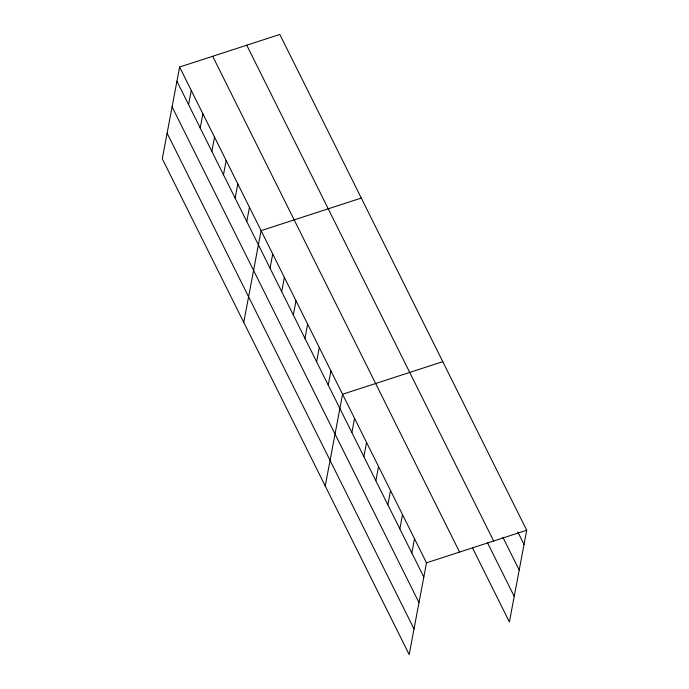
<?xml version="1.0" encoding="UTF-8"?>
<svg xmlns="http://www.w3.org/2000/svg" width="689" height="689" viewBox="0 0 689 689"><rect width="100%" height="100%" fill="white"/><g stroke="black" fill="none" stroke-linecap="round" stroke-linejoin="round"><path stroke-width="1.03" d="M179.614 67.031L162.285 158.763L409.18 654.55L426.508 562.818L179.614 67.031L279.82 34.45L526.715 530.237L509.386 621.969L472.447 547.798M188.571 104.616L191.258 90.405M200.206 127.99L202.893 113.78M211.85 151.365L214.537 137.145M223.486 174.739L226.173 160.52M235.13 198.113L237.808 183.894M246.765 221.488L249.452 207.268M243.76 322.366L261.088 230.643L361.294 198.062M270.045 268.228L272.732 254.017M281.68 291.602L284.368 277.383M293.325 314.976L296.012 300.757M304.96 338.351L307.647 324.131M316.604 361.725L319.283 347.506M328.24 385.099L330.927 370.88M325.234 485.978L342.562 394.254L442.777 361.673M351.872 432.546L354.559 418.335M363.861 456.635L366.548 442.416M375.858 480.715L378.537 466.496M387.847 504.796L390.534 490.577M399.835 528.876L402.522 514.657M411.833 552.957L414.52 538.738M426.508 562.818L526.715 530.237M517.792 531.934L524.028 544.456M502.892 537.282L519.196 570.036M246.757 45.198L493.651 540.994M487.356 542.45L514.218 596.39M212.686 56.274L459.58 552.07M176.927 81.25L423.821 577.038M172.095 106.829L418.99 602.617M167.117 133.184L414.011 628.971"/></g></svg>
